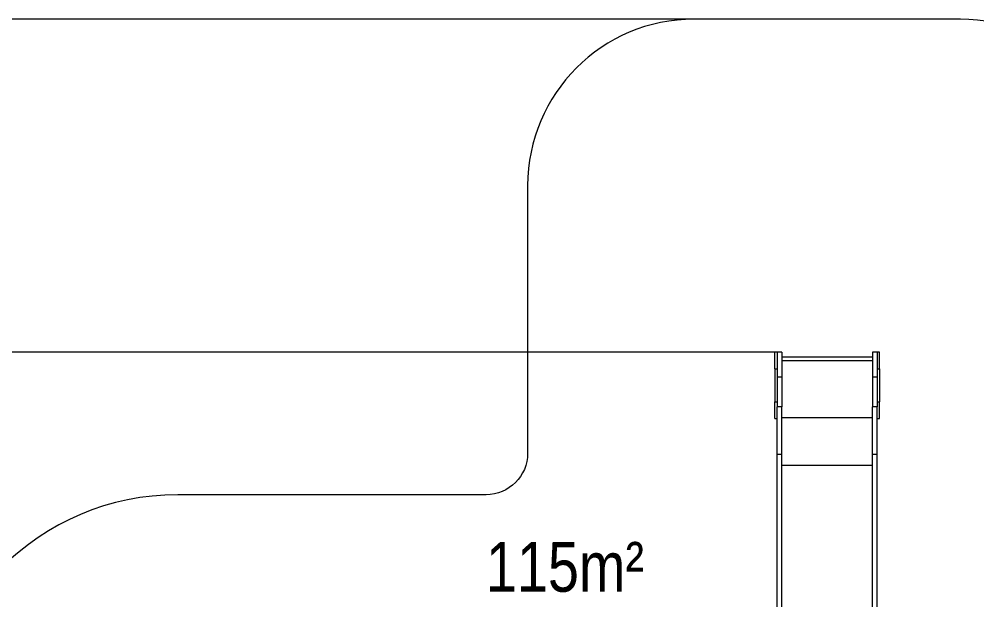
# Model space of a CAD drawing. Header units: millimetres. Extents: x -8113 to 7554, y -5964 to 7452.
# Drawn here: x -4539 to 1215, y 3963 to 7452 of the extents above; entities that cross this region are included whole.
import ezdxf

# ---------------------------------------------------------------- set-up
doc = ezdxf.new("R2010")
doc.units = ezdxf.units.MM
for name, color, linetype in [('DIKOM_ЗОНА', 80, 'Continuous'), ('DIKOM_ОБЪЕКТ', 7, 'Continuous'), ('DIKOM_РАЗМЕР_ЗОНА', 7, 'Continuous'), ('DIKOM_РАЗМЕР_ОБЪЕКТА', 7, 'Continuous')]:
    doc.layers.add(name, color=color, linetype=linetype)
doc.styles.add('style1', font='arial.ttf', dxfattribs={"width": 0.8})
doc.dimstyles.new('1-50', dxfattribs={"dimtxt": 300, "dimasz": 200, "dimexe": 100, "dimexo": 0, "dimgap": 100, "dimtad": 1, "dimtxsty": 'style1', "dimcen": 200, "dimclrd": 7, "dimclre": 7, "dimclrt": 7, "dimadec": 1, "dimazin": 2, "dimtfac": 1, "dimtmove": 0, "dimatfit": 2, "dimfxl": 0, "dimlwd": 25, "dimlwe": 18, "dimarcsym": 0})

# ---------------------------------------------------------------- blocks, each defined once
blk = doc.blocks.new('*D1')
at = {"layer": 'Defpoints', "color": 0, "transparency": 16777216}
for p in [(1.1, 5452.2), (-6929.6, -2947.8), (-2475.9, -2947.8)]:
    blk.add_point(p, dxfattribs=at)
at = {"layer": 'DIKOM_РАЗМЕР_ОБЪЕКТА', "color": 7, "lineweight": 18, "transparency": 16777216}
for p, q in [((1.1, 5452.2), (-7029.6, 5452.2)), ((-2475.9, -2947.8), (-7029.6, -2947.8))]:
    blk.add_line(p, q, dxfattribs=at)
at = {"layer": 'DIKOM_РАЗМЕР_ОБЪЕКТА', "color": 7, "lineweight": 25, "transparency": 16777216}
blk.add_line((-6929.6, 5252.2), (-6929.6, -2747.8), dxfattribs=at)
at = {"layer": 'DIKOM_РАЗМЕР_ОБЪЕКТА', "color": 7, "transparency": 16777216}
for points in [[(-6963, 5252.2), (-6896.3, 5252.2), (-6929.6, 5452.2)], [(-6963, -2747.8), (-6896.3, -2747.8), (-6929.6, -2947.8)]]:
    blk.add_solid(points, dxfattribs=at)
at = {"layer": 'DIKOM_РАЗМЕР_ОБЪЕКТА', "color": 7, "transparency": 16777216, "insert": (-7182.8, 1252.2), "char_height": 300, "attachment_point": 5, "rotation": 90, "style": 'style1'}
blk.add_mtext('8400', dxfattribs=at)
blk = doc.blocks.new('*D3')
at = {"layer": 'Defpoints', "color": 0, "transparency": 16777216}
for p in [(316.1, 7452.2), (-7663, -4447.8), (-3035.9, -4447.8)]:
    blk.add_point(p, dxfattribs=at)
at = {"layer": 'DIKOM_РАЗМЕР_ЗОНА', "color": 7, "lineweight": 18, "transparency": 16777216}
for p, q in [((316.1, 7452.2), (-7763, 7452.2)), ((-3035.9, -4447.8), (-7763, -4447.8))]:
    blk.add_line(p, q, dxfattribs=at)
at = {"layer": 'DIKOM_РАЗМЕР_ЗОНА', "color": 7, "lineweight": 25, "transparency": 16777216}
blk.add_line((-7663, 7252.2), (-7663, -4247.8), dxfattribs=at)
at = {"layer": 'DIKOM_РАЗМЕР_ЗОНА', "color": 7, "transparency": 16777216}
for points in [[(-7696.3, 7252.2), (-7629.7, 7252.2), (-7663, 7452.2)], [(-7696.3, -4247.8), (-7629.7, -4247.8), (-7663, -4447.8)]]:
    blk.add_solid(points, dxfattribs=at)
at = {"layer": 'DIKOM_РАЗМЕР_ЗОНА', "color": 7, "transparency": 16777216, "insert": (-7916.2, 1502.2), "char_height": 300, "attachment_point": 5, "rotation": 90, "style": 'style1'}
blk.add_mtext('11900', dxfattribs=at)

msp = doc.modelspace()

# ---------------------------------------------------------------- linework, layer by layer
at = {"layer": 'DIKOM_ЗОНА', "color": 3, "lineweight": 15}
msp.add_lwpolyline([(2116.08, 6452.152, 0.41421356), (1116.08, 7452.152), (-483.92, 7452.152, 0.41421356), (-1483.92, 6452.152), (-1483.92, 4844.707, -0.41421356), (-1733.92, 4594.707), (-3585.748, 4594.707, 0.41421356), (-5085.748, 3094.707), (-5085.748, 2039.843, -0.44030461), (-5357.783, 1790.816, 0.44030461), (-6445.92, 794.707), (-6445.92, -805.293, 0.41421356), (-5445.92, -1805.293), (-4285.92, -1805.293, -0.41421356), (-4035.92, -2055.293), (-4035.92, -2947.848, 0.41421356), (-2535.92, -4447.848), (3164.08, -4447.848, 0.41421356)], format="xyb", dxfattribs=at)
at = {"layer": 'DIKOM_ОБЪЕКТ', "color": 7, "linetype": 'Continuous', "lineweight": 15}
for p, q in [((16.08, 5452.152), (1.08, 5452.152)), ((1.08, 5352.152), (1.08, 5452.152)), ((43.08, 5452.152), (16.08, 5452.152)), ((16.08, 5452.152), (16.08, 5302.151)), ((43.08, 5452.152), (43.08, 5302.151)), ((589.08, 5421.151), (43.08, 5421.151)), ((616.08, 5452.152), (589.08, 5452.152)), ((589.08, 5452.152), (589.08, 5302.151)), ((631.08, 5452.152), (616.08, 5452.152)), ((616.08, 5452.152), (616.08, 5302.151)), ((631.08, 5352.152), (631.08, 5452.152)), ((1.08, 5352.152), (16.08, 5352.152)), ((1.08, 5352.152), (1.08, 5152.152)), ((43.08, 5402.152), (589.08, 5402.152)), ((616.08, 5352.152), (631.08, 5352.152)), ((631.08, 5352.152), (631.08, 5152.152)), ((43.08, 5302.151), (16.08, 5302.151)), ((16.08, 5302.151), (16.08, 5122.583)), ((43.08, 5302.151), (43.08, 5122.583)), ((616.08, 5302.151), (589.08, 5302.151)), ((589.08, 5302.151), (589.08, 5122.583)), ((616.08, 5302.151), (616.08, 5122.583)), ((1.08, 5152.152), (16.08, 5152.152)), ((1.08, 5052.151), (1.08, 5152.152)), ((43.08, 5122.583), (16.08, 5122.583)), ((16.08, 4836.09), (16.08, 5122.583)), ((43.08, 4836.09), (43.08, 5122.583)), ((616.08, 5122.583), (589.08, 5122.583)), ((589.08, 4836.09), (589.08, 5122.583)), ((616.08, 5152.152), (631.08, 5152.152)), ((616.08, 4836.09), (616.08, 5122.583)), ((631.08, 5052.151), (631.08, 5152.152)), ((1.08, 5052.151), (16.08, 5052.151)), ((43.08, 5059.603), (589.08, 5059.603)), ((616.08, 5052.151), (631.08, 5052.151)), ((43.08, 4836.09), (16.08, 4836.09)), ((16.08, 3232.753), (16.08, 4836.09)), ((43.08, 3196.017), (43.08, 4836.09)), ((616.08, 4836.09), (589.08, 4836.09)), ((589.08, 3196.017), (589.08, 4836.09)), ((616.08, 3232.753), (616.08, 4836.09)), ((43.08, 4773.11), (589.08, 4773.11))]:
    msp.add_line(p, q, dxfattribs=at)

# ---------------------------------------------------------------- texts
at = {"layer": 'DIKOM_РАЗМЕР_ОБЪЕКТА', "insert": (-1734.865, 4311.884), "char_height": 300, "width": 1252.54025, "attachment_point": 1, "style": 'style1'}
msp.add_mtext('115m²', dxfattribs=at)

# ---------------------------------------------------------------- dimensions: what is measured, and where the dimension line sits
at = {"layer": 'DIKOM_РАЗМЕР_ЗОНА'}
dim = msp.add_linear_dim(base=(-7663.014, -4447.848), p1=(316.08, 7452.152), p2=(-3035.92, -4447.848), angle=90, dimstyle='1-50', dxfattribs=at)
dim.commit()
dim.dimension.update_dxf_attribs({"geometry": '*D3', "text_midpoint": (-7663.014, 1502.152), "dimtype": 160})
at = {"layer": 'DIKOM_РАЗМЕР_ОБЪЕКТА'}
dim = msp.add_linear_dim(base=(-6929.623, -2947.848), p1=(1.08, 5452.152), p2=(-2475.92, -2947.848), angle=90, dimstyle='1-50', dxfattribs=at)
dim.commit()
dim.dimension.update_dxf_attribs({"geometry": '*D1', "text_midpoint": (-6929.623, 1252.152), "dimtype": 160})

doc.saveas('drawing.dxf')
